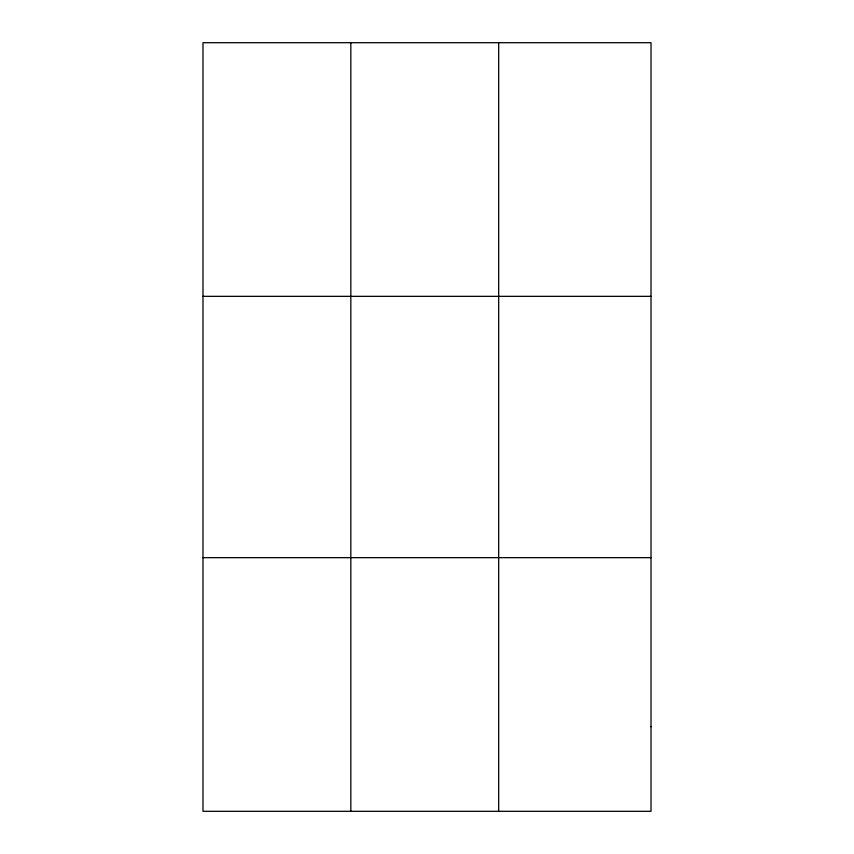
<?xml version="1.0" encoding="UTF-8"?>
<svg xmlns="http://www.w3.org/2000/svg" width="854" height="854" viewBox="0 0 854 854"><rect width="100%" height="100%" fill="white"/><g stroke="black" fill="none" stroke-linecap="round" stroke-linejoin="round"><path stroke-width="1.28" d="M350.834 811.3L350.834 42.7M498.683 811.3L498.683 42.7M202.985 296.338L651.015 296.338M202.985 557.662L651.015 557.662M651.015 726.754L651.015 811.3L202.985 811.3L202.985 42.7L651.015 42.7L651.015 726.754"/></g></svg>
